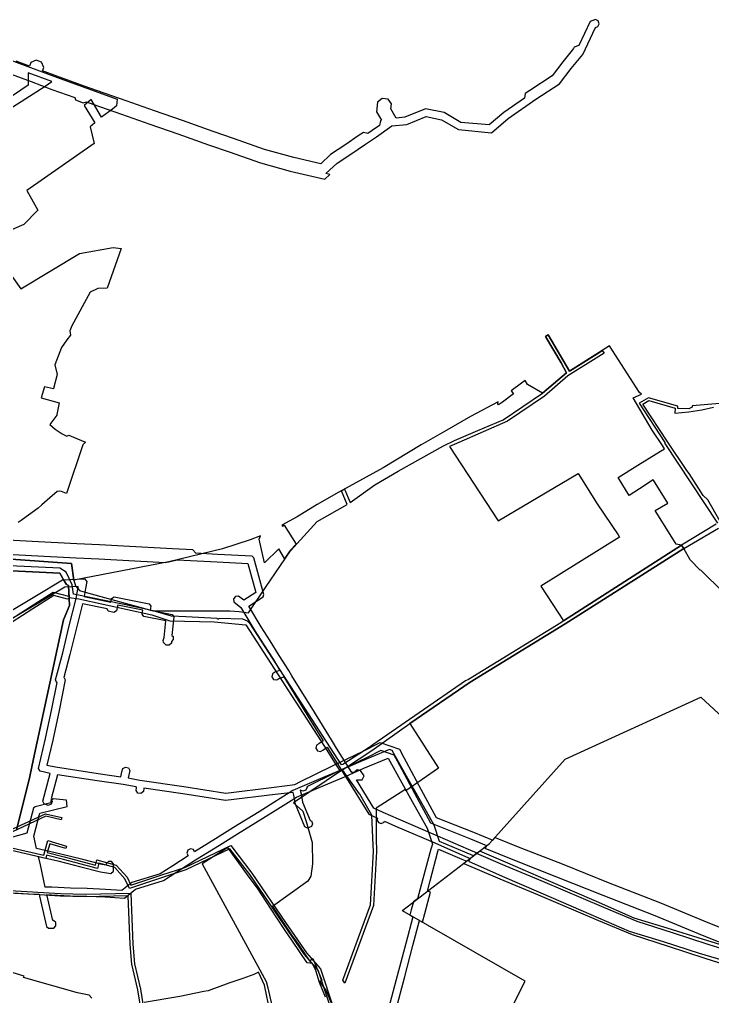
# Model space of a CAD drawing. Extents: x 896 to 2274771, y 652 to 548028.
# Drawn here: x 2234870 to 2235928, y 432565 to 434056 of the extents above; entities that cross this region are included whole.
import ezdxf

# ---------------------------------------------------------------- set-up
doc = ezdxf.new("R2010")
doc.units = 0
doc.header["$MEASUREMENT"] = 0
for name, color, linetype in [('B', 254, 'CONTINUOUS'), ('INHABITED', 14, 'CONTINUOUS'), ('P', 94, 'CONTINUOUS'), ('Z', 30, 'CONTINUOUS')]:
    doc.layers.add(name, color=color, linetype=linetype)

msp = doc.modelspace()

# ---------------------------------------------------------------- linework, layer by layer
at = {"layer": 'B', "linetype": 'Continuous'}
for points in [[(2234737.84, 434038.01), (2234931.67, 433966.25), (2235018.9, 433934.67), (2235017.83, 433924.47), (2235015.27, 433922.53), (2235011.59, 433919.73), (2234995.05, 433907.17), (2234978.99, 433934.5), (2234968.58, 433925.23), (2234984.76, 433898.64), (2234977.56, 433892.7), (2234983.6, 433867.01), (2234880.97, 433795.29), (2234897.95, 433765.47), (2234876.18, 433743.6), (2234845.97, 433730.11)], [(2234852.14, 433672.99), (2234871.77, 433645.38), (2234961.45, 433699.26), (2235012.59, 433708.2), (2235025.13, 433707.03), (2235003.46, 433646.25), (2234989.86, 433645.82), (2234989.72, 433645.76), (2234989.53, 433645.59), (2234977.65, 433640.33), (2234949.79, 433588.96), (2234946.6, 433580.91), (2234947.77, 433574.64), (2234942.05, 433567.32), (2234934.05, 433555.6), (2234923.55, 433529.23), (2234927.12, 433514.25), (2234921.77, 433492.9), (2234921.5, 433492.96), (2234921.43, 433492.67), (2234907.94, 433495.39), (2234902.95, 433478.84), (2234930.4, 433471), (2234926.95, 433453.35), (2234926.72, 433452.19), (2234915.82, 433437.97), (2234924.2, 433430.71), (2234934.99, 433423.99), (2234941.93, 433420.37), (2234944.95, 433421.52), (2234952.07, 433418.51), (2234970.72, 433411.24), (2234966.58, 433407.2), (2234941.46, 433332.42), (2234933.63, 433335.8), (2234931.04, 433336.44), (2234927.37, 433335.83), (2234916.12, 433325.88), (2234903.96, 433315.16), (2234898.22, 433310.1), (2234883.52, 433299.52), (2234879.8, 433296.84), (2234872.47, 433291.57), (2234867.82, 433288.22)]]:
    msp.add_lwpolyline(points, dxfattribs=at)
at = {"layer": 'INHABITED', "linetype": 'Continuous'}
for points in [[(2235944.99, 433180.79), (2235909.54, 433215.93), (2235909.06, 433215.73), (2235893.96, 433231.37), (2235893.74, 433231.59), (2235884.03, 433248.57), (2235880.8, 433253.76), (2235872.62, 433255.34), (2235840.14, 433306.64), (2235859.62, 433317.8), (2235837.69, 433353.29), (2235837.52, 433353.55), (2235816.2, 433339.62), (2235800.55, 433329.4), (2235783.79, 433357.22), (2235813.9, 433375.88), (2235848.66, 433397.46), (2235854.42, 433401.03), (2235851.32, 433405.8), (2235835.99, 433429.39), (2235806.97, 433478.55), (2235819.41, 433484.28), (2235816.26, 433486.86), (2235770.67, 433558.23), (2235759.45, 433551.13), (2235709.4, 433519.42), (2235677.14, 433575.21), (2235672.87, 433572.59), (2235696.74, 433531.98), (2235705.05, 433516.92), (2235668.48, 433485.66), (2235645.42, 433499.25), (2235641.71, 433505.05), (2235636.35, 433501.41), (2235620.34, 433489.46), (2235623.95, 433484.74), (2235607.01, 433472.06), (2235601.37, 433467.84), (2235600.1, 433469.61), (2235600.53, 433472.63), (2235558.33, 433450.33), (2235518.67, 433427.45), (2235482.86, 433406.92), (2235424.99, 433371.89), (2235357.29, 433334.75), (2235324.08, 433315.79), (2235293.62, 433297.09), (2235270.39, 433284.38), (2235271.54, 433282.77), (2235273.74, 433284.06), (2235292.23, 433255.11), (2235283.19, 433245.7), (2235274.59, 433233.17), (2235265.57, 433248.42), (2235244.05, 433226.63), (2235235.47, 433262.85), (2235237.88, 433268.13), (2235222.13, 433261.75), (2235179.52, 433248.04), (2235097.79, 433228.51), (2234952.75, 433200.3), (2234948.89, 433225.7), (2234799.77, 433236.63)], [(2235583.33, 432471.76), (2235641.74, 432587.85), (2235454.67, 432695.19), (2235454.9, 432696.39), (2235587.63, 432798.01), (2235702.78, 432926.9), (2235910.01, 433021.73), (2236044.09, 432897.99)]]:
    msp.add_lwpolyline(points, dxfattribs=at)
at = {"layer": 'P', "linetype": 'Continuous'}
msp.add_lwpolyline([(2234842.94, 433912.41), (2234908.74, 433954.93), (2234919.22, 433961.7), (2234883.13, 433975.33), (2234883.01, 433956.16), (2234848.07, 433932.34)], dxfattribs=at)
at = {"layer": 'Z', "linetype": 'Continuous'}
for points in [[(2234857.04, 433973.06), (2234887.5, 433961.76), (2234919.14, 433949.79), (2234953.99, 433937.34), (2234955.29, 433934.05), (2234966.89, 433929.05), (2234971.79, 433930.99), (2234981.78, 433927.43), (2235025.56, 433911.97), (2235068.63, 433896.95), (2235111.52, 433881.91), (2235158.4, 433865.4), (2235189.63, 433854.54), (2235237.48, 433837.68), (2235283.14, 433824.82), (2235336.05, 433812.92), (2235343.65, 433819.94), (2235337.62, 433821.17), (2235355.02, 433837.23), (2235377.11, 433852.1), (2235396.27, 433865.23), (2235414.85, 433877.62), (2235438.46, 433893.97), (2235460.98, 433896.15), (2235490.56, 433908.39), (2235514.05, 433903.55), (2235540.25, 433888.37), (2235590.57, 433883.72), (2235616.01, 433905.24), (2235658.09, 433934.66), (2235694.23, 433958.17), (2235712.08, 433981.88), (2235729.65, 434003.19), (2235749.21, 434044.49), (2235752.78, 434045.72), (2235754.85, 434049.96), (2235753.31, 434054.43), (2235749.07, 434056.5), (2235740.96, 434053.71), (2235723.53, 434016.9), (2235716.87, 434014.52), (2235715.7, 434012.05), (2235699.2, 433992.03), (2235682.87, 433970.35), (2235648.92, 433948.26), (2235642, 433943.42), (2235640.76, 433936.46), (2235609.05, 433914.29), (2235586.86, 433895.51), (2235543.8, 433899.49), (2235518.17, 433914.35), (2235489.43, 433920.26), (2235458.19, 433907.33), (2235445.01, 433906.06), (2235436.91, 433920.06), (2235437.85, 433927.66), (2235432.4, 433934.65), (2235423.6, 433935.74), (2235416.61, 433930.29), (2235414.79, 433915.57), (2235422.24, 433902.68), (2235420.94, 433901.79), (2235419.67, 433894.83), (2235408.44, 433887.05), (2235401.69, 433882.55), (2235394.76, 433883.94), (2235387.09, 433878.82), (2235367.89, 433865.66), (2235344.83, 433850.14), (2235329.79, 433836.27), (2235288.39, 433845.57), (2235243.94, 433858.09), (2235196.7, 433874.74), (2235165.47, 433885.6), (2235118.62, 433902.1), (2235075.69, 433917.15), (2235032.65, 433932.16), (2234988.93, 433947.6), (2234968.39, 433954.92), (2234926.53, 433969.87), (2234904.98, 433978.03), (2234906.99, 433983.46), (2234903.29, 433991.51), (2234894.98, 433994.59), (2234886.92, 433990.9), (2234884.94, 433985.53), (2234864.58, 433993.09)], [(2234799.77, 433236.63), (2234948.89, 433225.7), (2234952.75, 433200.3), (2234955.33, 433191.79), (2234961.1, 433184.52), (2234973.48, 433180.99), (2235073.8, 433153.25), (2235191.05, 433153.33), (2235204.94, 433152.39), (2235219.15, 433150.31), (2235245.42, 433189.25), (2235283.59, 433245.21), (2235324.27, 433289.91), (2235370.13, 433315.98), (2235361.4, 433337), (2235365.82, 433339.42), (2235374.51, 433318.91), (2235412.46, 433346.01), (2235447.85, 433366.92), (2235517.2, 433405.43), (2235534, 433413.66), (2235569.53, 433428.7), (2235608, 433445.22), (2235668.47, 433485.66), (2235705.05, 433516.92), (2235696.74, 433531.98), (2235672.87, 433572.59), (2235677.14, 433575.21), (2235709.4, 433519.43), (2235755.62, 433548.7), (2235759.45, 433551.13), (2235762.55, 433547.21), (2235758.24, 433544.52), (2235706.84, 433512.45), (2235671.2, 433481.4), (2235615.04, 433443.17), (2235540.48, 433410.54), (2235526.48, 433404.41), (2235600.7, 433290.7), (2235722.63, 433363.27), (2235751.95, 433316.68), (2235783.69, 433269.6), (2235786.04, 433266.01), (2235665.82, 433190.93), (2235700.35, 433138.02), (2235880.8, 433253.76), (2235884.03, 433248.57), (2235703.08, 433133.84), (2235558.1, 433044.73), (2235465.83, 432981.45), (2235509.6, 432913.21), (2235459.61, 432878.4), (2235459.58, 432881.28), (2235414.24, 432852.33), (2235414.45, 432803.38), (2235414.86, 432789), (2235414.94, 432785.83), (2235410.45, 432703.36), (2235366.47, 432584.83), (2235363.22, 432589.42), (2235405.86, 432704.58), (2235410.15, 432785.97), (2235409.73, 432795.38), (2235407.69, 432841.63), (2235393.45, 432866.43), (2235389.19, 432873.39), (2235388.93, 432873.76), (2235368.92, 432901.93), (2235362.67, 432910.69), (2235288.14, 432860.1), (2235302.27, 432847.45), (2235307.64, 432831.74), (2235316.78, 432799.88), (2235317.05, 432767.09), (2235314.6, 432748.05), (2235309.83, 432740.53), (2235256.11, 432701.86), (2235286.65, 432656.15), (2235290.9, 432650.92), (2235312.4, 432618.97), (2235317.46, 432622.61), (2235331.28, 432589.34), (2235328.11, 432587.09), (2235338.05, 432573.06), (2235345.73, 432554.58)], [(2235938.9, 433469.9), (2235896.87, 433466.74), (2235896.9, 433464.66), (2235891.84, 433461.97), (2235874.75, 433462.49), (2235874.85, 433465.81), (2235829.99, 433478.91), (2235816.15, 433470.41), (2235855.15, 433410.4), (2235855.22, 433409.2), (2235935.38, 433287.33)], [(2235939.76, 433289.99), (2235921, 433323.09), (2235913.64, 433329.56), (2235892.48, 433362.98), (2235888.53, 433367.95), (2235859.87, 433411.24), (2235859.5, 433411.03), (2235821.74, 433469.15), (2235830.57, 433474.58), (2235870.75, 433462.84), (2235870.49, 433455.28), (2235891.93, 433457.2), (2235911.72, 433460.48), (2235929.22, 433464.33)], [(2235933.43, 433285.59), (2235880.8, 433253.76), (2235700.35, 433138.02), (2235696.14, 433135.33), (2235555.24, 433048.83), (2235550.81, 433046.43), (2235409.33, 432948.62), (2235405.22, 432945.82), (2235363.41, 432918.57), (2235361.18, 432918.37), (2235222.49, 433132.87), (2235217.84, 433137.47), (2235210.5, 433140.94), (2235174.71, 433141.68), (2235174.04, 433140.86), (2235171.96, 433140.92), (2235171.3, 433141.88), (2235123.57, 433144.36), (2235101.64, 433145.2), (2235073.8, 433153.24), (2235029.31, 433163.4), (2234951.98, 433178.96), (2234950.02, 433193.08), (2234940.95, 433212.56), (2234931.55, 433218.83), (2234559.83, 433235.89)], [(2234825.89, 433216), (2234931.3, 433210.96), (2234937.76, 433199.35), (2234941.65, 433193.95), (2234944.46, 433192.1), (2234945.36, 433173.87), (2234960.08, 433171.82), (2235071.99, 433147.36), (2235099.08, 433138.08), (2235166.77, 433136.71), (2235215.21, 433131.96), (2235335.52, 432946.15), (2235354.37, 432916.08), (2235359.46, 432908.51), (2235362.67, 432910.69), (2235369.09, 432914.77), (2235407.67, 432940.09), (2235465.83, 432981.45), (2235558.1, 433044.73), (2235703.08, 433133.84), (2235884.02, 433248.57), (2235937.22, 433279.98)], [(2235970.68, 432634.22), (2235913.99, 432651.31), (2235858.71, 432668.87), (2235808.06, 432684.38), (2235750.62, 432709.36), (2235674.12, 432742.56), (2235615.46, 432768.08), (2235572.84, 432786.69), (2235568.3, 432783.21), (2235555.35, 432788.87), (2235508.3, 432809.43), (2235448.58, 432835.33), (2235425.07, 432845.58), (2235410.8, 432851.99), (2235384.06, 432895.32), (2235392.84, 432895.47), (2235395.94, 432901.6), (2235390.16, 432909.78), (2235385.5, 432910.58), (2235381.65, 432907.85), (2235381.44, 432906.67), (2235377.09, 432906.59), (2235353.83, 432943.89), (2235346.14, 432956.25), (2235319.95, 432998.72), (2235285.66, 433054.39), (2235280.95, 433062.4), (2235266.46, 433085.5), (2235252.64, 433107.62), (2235238.92, 433129), (2235219.68, 433160.82), (2235241.64, 433174.94), (2235242.97, 433178.42), (2235227.63, 433234.65), (2235224.75, 433236.97), (2235172.2, 433239.65), (2235138.97, 433241.42), (2235134.24, 433246.68), (2235103.34, 433248.33), (2235028.77, 433252.13), (2234991.88, 433254.09), (2234957.19, 433255.94), (2234889.28, 433259.48), (2234823.3, 433262.7)], [(2234822.19, 433241.33), (2234888.2, 433238.1), (2234956.07, 433234.57), (2234990.74, 433232.72), (2235027.65, 433230.76), (2235092.38, 433227.46), (2235097.79, 433228.51), (2235110.41, 433231.53), (2235171.6, 433228.27), (2235218.21, 433225.89), (2235230.38, 433181.26), (2235212.28, 433169.62), (2235204.2, 433176.04), (2235199.51, 433175.5), (2235196.57, 433171.8), (2235197.11, 433167.11), (2235207.59, 433158.79), (2235229.24, 433122.97), (2235243.01, 433101.52), (2235256.8, 433079.45), (2235267.39, 433062.56), (2235260.44, 433060.25), (2235256.15, 433057.42), (2235255.2, 433052.8), (2235257.8, 433048.85), (2235262.43, 433047.91), (2235265.46, 433049.91), (2235273.5, 433052.57), (2235275.9, 433048.51), (2235310.24, 432992.74), (2235333.55, 432954.95), (2235326.8, 432950.47), (2235323.32, 432948.32), (2235322.23, 432943.72), (2235324.72, 432939.7), (2235329.31, 432938.62), (2235332.95, 432940.87), (2235339.56, 432945.26), (2235344.16, 432937.87), (2235369.12, 432897.83), (2235402.93, 432843.02), (2235416.38, 432836.99), (2235415.52, 432834.38), (2235417.64, 432830.16), (2235422.12, 432828.68), (2235426.34, 432830.8), (2235426.86, 432832.37), (2235444.03, 432824.88), (2235503.75, 432798.98), (2235550.78, 432778.42), (2235557.96, 432775.29), (2235555.43, 432770.94), (2235606.91, 432748.46), (2235665.59, 432722.94), (2235742.1, 432689.73), (2235800.63, 432664.28), (2235852.34, 432648.44), (2235907.67, 432630.86), (2235964.5, 432613.73)], [(2234864.95, 432818.43), (2234885.64, 432900.66), (2234890.97, 432927.37), (2234936.82, 433139.77), (2234945.95, 433161.75), (2234944.46, 433192.1), (2234941.65, 433193.95), (2234937.76, 433199.35), (2234931.3, 433210.96), (2234825.93, 433215.96)], [(2234825.93, 433215.96), (2234931.3, 433210.96), (2234937.76, 433199.35), (2234941.65, 433193.95), (2234944.46, 433192.1), (2234945.95, 433161.75), (2234936.82, 433139.77), (2234890.97, 432927.37), (2234885.64, 432900.66), (2234864.95, 432818.43)], [(2234852.54, 433151.01), (2234893.34, 433175.45), (2234935.48, 433200.68), (2234968.98, 433202.45), (2234972.64, 433198.18), (2234970.42, 433187.74), (2234968.32, 433175.36), (2235009.06, 433166.77), (2235010.21, 433172.45), (2235014.15, 433175.06), (2235067.5, 433164.15), (2235070.11, 433160.5), (2235069.34, 433154.58), (2235102.91, 433147.8), (2235105.52, 433144.23), (2235102.45, 433115.95), (2235104.17, 433114.45), (2235104.51, 433109.74), (2235101.85, 433106.67), (2235101.8, 433104.14), (2235098.4, 433100.86), (2235093.68, 433100.95), (2235089.73, 433105.04), (2235089.04, 433108.19), (2235090.63, 433112.77), (2235093.39, 433138.09), (2235059.68, 433144.9), (2235057.06, 433148.55), (2235057.83, 433154.49), (2235019.79, 433162.27), (2235019.07, 433158.72), (2235017.65, 433153.24), (2235013.52, 433150.85), (2235005.19, 433153.15), (2235003.4, 433156.31), (2234965.99, 433164.2), (2234956.86, 433127.6), (2234946.72, 433086.74), (2234937.48, 433051.6), (2234937.86, 433051.4), (2234939.5, 433047.98), (2234930.26, 433001.32), (2234920.43, 432956.06), (2234911.6, 432917.95), (2234924.7, 432915.22), (2234990, 432905.3), (2235024.58, 432900.12), (2235025.98, 432907.44), (2235027.4, 432912.49), (2235031.53, 432914.8), (2235036.07, 432913.51), (2235038.37, 432909.39), (2235037.08, 432904.82), (2235035.84, 432898.26), (2235053.62, 432895.08), (2235120.69, 432885.27), (2235184.6, 432875.26), (2235258.55, 432884.36), (2235290.1, 432888.07), (2235298.87, 432892.64), (2235347.9, 432916.72), (2235394.4, 432939.21), (2235420.34, 432952.28), (2235449.77, 432942.41), (2235456.74, 432929.43), (2235460.34, 432922.67), (2235483.29, 432880.06), (2235505.86, 432838.07), (2235562.93, 432815.28), (2235592.46, 432803.42), (2235596.01, 432807.39), (2235633.88, 432792.19), (2235698.16, 432766.86), (2235768.67, 432738.58), (2235848.25, 432707.35), (2235920.83, 432677.43), (2235972.15, 432657.28)], [(2235964.23, 432637.4), (2235912.84, 432657.58), (2235840.26, 432687.5), (2235760.78, 432718.69), (2235690.25, 432746.97), (2235625.97, 432772.3), (2235580.98, 432790.36), (2235583.4, 432794.77), (2235558.69, 432804.69), (2235497.78, 432829.02), (2235473.25, 432874.66), (2235450.29, 432917.28), (2235446.69, 432924.05), (2235441.86, 432933.04), (2235421.22, 432939.96), (2235399.45, 432928.99), (2235352.89, 432906.48), (2235308.65, 432884.74), (2235308.89, 432884.13), (2235306.99, 432879.81), (2235302.59, 432878.1), (2235298.82, 432879.75), (2235298.37, 432879.52), (2235299.63, 432874.2), (2235302.06, 432861.32), (2235313.51, 432833.49), (2235315.41, 432832.69), (2235317.21, 432828.33), (2235315.39, 432823.97), (2235309.68, 432821.62), (2235305.32, 432823.43), (2235291.07, 432858.06), (2235288.48, 432871.83), (2235287.43, 432876.27), (2235259.91, 432873.05), (2235184.41, 432863.76), (2235118.99, 432874), (2235059.69, 432882.67), (2235058.97, 432877.44), (2235055.2, 432874.59), (2235050.53, 432875.23), (2235047.68, 432879), (2235048.27, 432883.31), (2235048, 432884.5), (2235028.24, 432888.04), (2234988.3, 432894.03), (2234927.91, 432903.2), (2234918.28, 432866.18), (2234919.81, 432862.4), (2234917.96, 432858.05), (2234913.58, 432856.28), (2234907.47, 432858.88), (2234905.6, 432862.68), (2234916.67, 432905.25), (2234901.22, 432908.46), (2234898.64, 432912.5), (2234909.31, 432958.55), (2234919.1, 433003.64), (2234927.12, 433044.13), (2234926.41, 433044.5), (2234924.79, 433048.16), (2234935.67, 433089.57), (2234945.8, 433130.36), (2234956.2, 433172.08), (2234959.22, 433189.88), (2234959.36, 433190.53), (2234938.91, 433189.44), (2234899.19, 433165.67), (2234857.2, 433140.51)], [(2234856.09, 433140.03), (2234887.35, 433160.65), (2234921.15, 433182.08), (2234944.42, 433175.76), (2234945.37, 433174.1), (2234944.87, 433172.26), (2234943.21, 433171.32), (2234921.9, 433177.11), (2234889.85, 433156.79), (2234858.41, 433136.05)], [(2235962.66, 432630.97), (2235922.61, 432643.28), (2235866.9, 432661.69), (2235812.66, 432679.16), (2235762.13, 432700.23), (2235668.94, 432739.89), (2235611.55, 432763.94), (2235567.61, 432782.68), (2235563.05, 432779.19), (2235549.64, 432784.91), (2235510.8, 432801.41), (2235502.86, 432826.39), (2235481.99, 432863.55), (2235460.84, 432901.08), (2235438.81, 432940.44), (2235434.7, 432941.85), (2235391.1, 432923.52), (2235363.85, 432911.5), (2235326.48, 432895.66), (2235287.22, 432879.07), (2235258.01, 432860.6), (2235235.46, 432846.44), (2235196.6, 432822.5), (2235169.23, 432805.47), (2235137.11, 432785.68), (2235135.24, 432788.93), (2235130.68, 432790.16), (2235126.59, 432787.8), (2235125.36, 432783.24), (2235127.47, 432779.57), (2235103.89, 432764.23), (2235084.68, 432752.05), (2235041.31, 432738.74), (2235026.19, 432726.45), (2235000.96, 432728.09), (2234973.01, 432729.2), (2234947.78, 432729.85), (2234919.29, 432731.28), (2234909.03, 432731.64), (2234901.55, 432765.63), (2234898.63, 432778.3), (2234928.27, 432771.44), (2234963.5, 432762.54), (2234993.44, 432754.9), (2235009.43, 432752.29), (2235013.45, 432755.71), (2235013.43, 432767.09), (2235010.09, 432770.42), (2235005.37, 432770.42), (2235002.03, 432767.08), (2235002.04, 432765.05), (2234995.77, 432766.07), (2234966.31, 432773.59), (2234930.95, 432782.52), (2234895.77, 432790.66), (2234891.42, 432809.29), (2234900.93, 432844.47), (2234942.29, 432854.86), (2234941.5, 432864.49), (2234921.29, 432866.17), (2234917.69, 432863.11), (2234917.46, 432860.38), (2234893.41, 432854.33), (2234891.2, 432852.16), (2234880.88, 432813.99), (2234855.22, 432806.68)], [(2234862.5, 432722.22), (2234892.69, 432720.79), (2234899.79, 432720.55), (2234900.4, 432717.79), (2234910.92, 432671.2), (2234914.23, 432668.68), (2234922.16, 432669.08), (2234925.33, 432672.58), (2234925.09, 432677.3), (2234921.59, 432680.46), (2234920.52, 432680.41), (2234911.56, 432720.14), (2234918.81, 432719.89), (2234947.34, 432718.46), (2234972.64, 432717.8), (2235000.36, 432716.71), (2235029.91, 432714.78), (2235046.78, 432728.5), (2235089.49, 432741.6), (2235110.05, 432754.64), (2235138.53, 432773.17), (2235175.23, 432795.78), (2235202.6, 432812.81), (2235241.48, 432836.76), (2235264.09, 432850.95), (2235292.52, 432868.94), (2235330.92, 432885.16), (2235368.38, 432901.03), (2235395.61, 432913.05), (2235432.41, 432928.53), (2235450.9, 432895.49), (2235472.06, 432857.96), (2235492.35, 432821.82), (2235500.18, 432797.21), (2235497.62, 432789.41), (2235485.76, 432744.07), (2235477.65, 432713.8), (2235471.13, 432708.82), (2235467.93, 432696.88), (2235465.8, 432688.8), (2235470.29, 432686.23), (2235459.54, 432645.47), (2235446.54, 432596.12), (2235433.77, 432548.19)], [(2234803.51, 432794.88), (2234909.66, 432843.32), (2234934.11, 432838.1), (2234933.28, 432834.19), (2234922.48, 432836.75), (2234909.8, 432839.72), (2234807.4, 432792.26)], [(2234848.94, 432793.45), (2234906.96, 432780.29), (2234913.01, 432802.88), (2234941.61, 432794.1), (2234940.44, 432790.29), (2234915.81, 432797.9), (2234912.14, 432784.18), (2234937.83, 432777.63), (2234985.9, 432765.02), (2234988, 432773.03), (2235017.5, 432765.28), (2235034.09, 432746.5), (2235039.71, 432734.46), (2235086.88, 432750.1), (2235122.07, 432761.71), (2235192.35, 432795.07), (2235224.59, 432753.01), (2235275.97, 432677.59), (2235308.09, 432631.08), (2235329.13, 432606.98), (2235348.79, 432548.09)], [(2235056.07, 432539.86), (2235050.59, 432574.71), (2235041.26, 432613.86), (2235038.81, 432643.9), (2235035.78, 432718.37), (2234970.04, 432716.73), (2234931.99, 432717.67), (2234851.24, 432722.7), (2234844.12, 432769.38), (2234815.37, 432771.94), (2234811.03, 432783.97), (2234672.93, 432736.26), (2234500.96, 432723.55), (2234522.81, 432612.27), (2234528.66, 432613.22), (2234537.12, 432563.96)], [(2235345.04, 432546.72), (2235325.58, 432604.96), (2235304.93, 432628.62), (2235272.68, 432675.25), (2235221.32, 432750.68), (2235191.14, 432790.06), (2235123.57, 432757.99), (2235088.15, 432746.31), (2235037.6, 432729.54), (2235030.7, 432744.28), (2235015.31, 432761.71), (2234990.85, 432768.14), (2234988.75, 432760.14), (2234936.82, 432773.76), (2234911.11, 432780.32), (2234909.8, 432775.42), (2234848.91, 432789.41)], [(2235336.9, 432563.31), (2235327.82, 432585.9), (2235322.37, 432604.05), (2235316.91, 432615.1), (2235309.04, 432616.06), (2235286.63, 432648.76), (2235274.31, 432666.84), (2235252.75, 432699.65), (2235233.21, 432730.06), (2235220.41, 432746.87), (2235195.52, 432781.41), (2235187.85, 432792.04), (2235148.7, 432766.96), (2235246.17, 432587.45), (2235248.97, 432577.76), (2235257.64, 432539.46)], [(2235444.79, 432545.28), (2235457.56, 432593.2), (2235470.56, 432642.57), (2235480.53, 432680.35), (2235485.02, 432677.77), (2235488.61, 432691.38), (2235497.35, 432723.82), (2235492.49, 432725.17), (2235496.78, 432741.15), (2235508.56, 432786.19), (2235509.65, 432789.51), (2235545.17, 432774.43), (2235552.65, 432771.23), (2235548.04, 432767.7), (2235603.22, 432744.23), (2235660.61, 432720.17), (2235753.82, 432680.5), (2235805.25, 432659.06), (2235860.26, 432641.34), (2235916.11, 432622.89), (2235956.32, 432610.54)], [(2234854.71, 432726.5), (2234932.2, 432721.66), (2234970.09, 432720.74), (2235039.68, 432722.48), (2235042.81, 432644.17), (2235045.21, 432614.49), (2235054.52, 432575.48), (2235060.03, 432540.46)], [(2234980.13, 432561.94), (2234976.15, 432566.33), (2234958.41, 432570.15), (2234875.96, 432593.39), (2234876.62, 432595.76), (2234831.03, 432609.06), (2234826.73, 432596.94), (2234816.78, 432567.39), (2234793.57, 432499)], [(2235252.28, 432540.19), (2235243.93, 432581.97), (2235234.61, 432601.43), (2235227.66, 432598.32), (2235210.73, 432591.92), (2235189.5, 432585), (2235157.62, 432573.4), (2235151.02, 432572.07), (2235114.32, 432564.66), (2235060.15, 432555.52)]]:
    msp.add_lwpolyline(points, dxfattribs=at)

doc.saveas('drawing.dxf')
